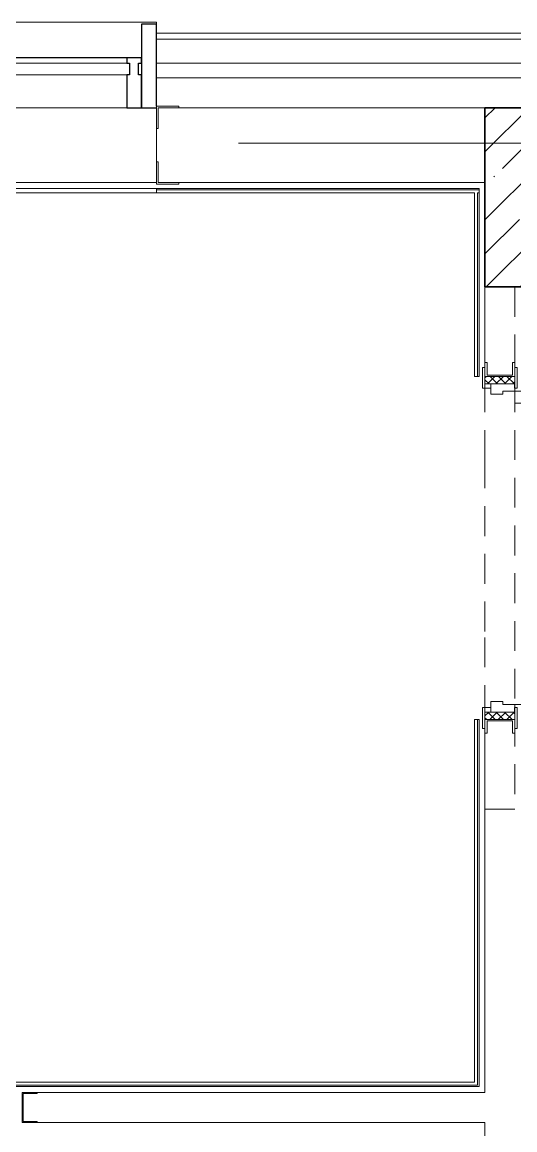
# Model space of a CAD drawing. Header units: millimetres. Extents: x 5993 to 95364, y 94667 to 143522.
# Drawn here: x 45433.8 to 45568.1, y 120793.7 to 121095.8 of the extents above; entities that cross this region are included whole.
import ezdxf

# ---------------------------------------------------------------- set-up
doc = ezdxf.new("R2010")
doc.units = ezdxf.units.MM
for name, pattern in [('200_ШТРИХ_ш1п0_6_', [160, 100, -60]), ('50_200_ШТРИХ_1Т_ш5_п1_п1_', [1400, 1000, -200, 0, -200]), ('Штрих короткий', [300, 150, -150])]:
    doc.linetypes.add(name, pattern=pattern)
for name, color, linetype, lineweight in [('0-2', 7, 'Continuous', 9), ('S-GRID-____-OTLN-1', 7, '50_200_ШТРИХ_1Т_ш5_п1_п1_', 9), ('Двери', 7, 'Continuous', 9), ('Импосты витража', 7, 'Continuous', 9), ('Импосты витража-1', 7, 'Continuous', 25), ('Каркас_Импост', 7, 'Continuous', 13), ('Каркас_Импост-1', 7, 'Continuous', 9), ('Несущие колонны', 7, 'Continuous', 9), ('Несущие колонны-1', 7, 'Continuous', 35), ('Обобщенные модели', 7, 'Continuous', 9), ('Общие ребра', 7, 'Continuous', 9), ('Окна', 7, 'Continuous', 9), ('Остекление-1', 7, 'Continuous', 9), ('Открывание-1', 7, 'Continuous', 9), ('Панель', 7, 'Continuous', 13), ('Перемычка-1', 7, 'Штрих короткий', 9), ('Перемычка_Пунктирные линии-1', 7, '200_ШТРИХ_ш1п0_6_', 9), ('Стены', 7, 'Continuous', 9), ('Стены-1', 7, 'Continuous', 13)]:
    doc.layers.add(name, color=color, linetype=linetype, lineweight=lineweight)

# ---------------------------------------------------------------- blocks, each defined once
blk = doc.blocks.new('Дверь_СКБ_1Ст_Внутренняя_ШЕР - СОШ_Д-13_Дв_1150x2100h_С_У учеников_ душевые _спортблок_-35366400-АИ2_01_План напольных покрытий и плинтусов 1го этажа _Часть 1_')
at = {"layer": 'Двери'}
h = blk.add_hatch(dxfattribs=at)
h.set_pattern_fill('FP_60', color=256, style=0, pattern_type=2)
h.set_pattern_definition([(135, (1726.411, 114.685), (-14.14213562373095, -14.14213562373095), []), (225, (1726.411, 114.685), (14.14213562373095, -14.14213562373095), [])])
h.paths.add_polyline_path([(587.4999999999054, -49.99999999991933), (587.4999999999054, 50.00000000004928), (562.4999999999046, 50.00000000004928), (562.4999999999046, -49.99999999991933)], flags=0)
at = {"layer": 'Каркас_Импост-1'}
h = blk.add_hatch(dxfattribs=at)
h.set_pattern_fill('FP_61', color=256, style=0, pattern_type=2)
h.set_pattern_definition([(45, (-396.384, 114.685), (-14.14213562373095, 14.14213562373095), []), (135, (-396.384, 114.685), (-14.14213562373095, -14.14213562373095), [])])
h.paths.add_polyline_path([(-537.5000000000965, 50.00000000004928), (-562.5000000000973, 50.00000000004928), (-562.5000000000973, -49.99999999995398), (-537.5000000000965, -49.99999999995398)], flags=0)
at = {"layer": 'Каркас_Импост'}
for p, q in [((-522.5000000000047, 57.99999999999704), (-592.500000000005, 57.99999999999704)), ((-592.500000000005, 57.99999999999704), (-592.500000000005, 49.99999999999613)), ((-592.500000000005, 49.99999999999613), (-522.5000000000047, 49.99999999999613)), ((-537.5000000000049, 49.99999999999423), (-562.500000000005, 49.99999999999423)), ((-562.500000000005, 49.99999999999423), (-562.500000000005, -50.00000000000185)), ((-512.500000000007, 50.00000000094766), (-537.500000000007, 50.00000000094766)), ((-537.500000000007, 50.00000000094766), (-537.500000000007, -29.99999999905233)), ((-537.5000000000049, -50.00000000000185), (-537.5000000000049, 49.99999999999423)), ((-522.5000000000047, 49.99999999999613), (-537.5000000000049, 49.99999999999613)), ((-537.5000000000049, 49.99999999999613), (-537.5000000000049, 48.99999999999687)), ((-537.5000000000049, 48.99999999999687), (-522.5000000000047, 48.99999999999687)), ((-522.5000000000047, 49.99999999999613), (-522.5000000000047, 57.99999999999704)), ((-522.5000000000047, 48.99999999999687), (-522.5000000000047, 49.99999999999613)), ((-512.500000000007, 10.0000000009484), (-512.500000000007, 50.00000000094766)), ((537.4999999999924, 50.00000000094766), (537.4999999999924, 10.0000000009484)), ((562.4999999999931, 50.00000000094766), (537.4999999999924, 50.00000000094766)), ((617.4999999999964, 57.99999999998287), (547.499999999996, 57.99999999998287)), ((547.499999999996, 57.99999999998289), (547.499999999996, 49.99999999997168)), ((562.4999999999967, 49.99999999999591), (547.499999999996, 49.99999999999591)), ((547.499999999996, 49.99999999999593), (547.499999999996, 48.99999999999662)), ((547.499999999996, 49.99999999997168), (617.4999999999964, 49.99999999997168)), ((547.499999999996, 48.99999999999662), (562.4999999999967, 48.99999999999662)), ((562.4999999999931, -29.99999999905233), (562.4999999999931, 50.00000000094766)), ((587.4999999999964, 49.99999999999408), (562.4999999999958, 49.99999999999408)), ((562.4999999999958, 49.9999999999941), (562.4999999999958, -49.9999999999718)), ((562.4999999999967, 48.99999999999662), (562.4999999999967, 49.99999999999591)), ((587.4999999999964, -49.99999999997181), (587.4999999999964, 49.99999999999408)), ((617.4999999999964, 49.99999999997168), (617.4999999999964, 57.99999999998287)), ((-502.5000000000077, 10.0000000009484), (-512.500000000007, 10.0000000009484)), ((-502.5000000000077, -29.99999999905233), (-502.5000000000077, 10.0000000009484)), ((537.4999999999924, 10.0000000009484), (527.4999999999918, 10.0000000009484)), ((527.4999999999918, 10.0000000009484), (527.4999999999918, -29.99999999905233)), ((-537.500000000007, -29.99999999905233), (-502.5000000000077, -29.99999999905233)), ((-522.5000000000047, -30.00000000001632), (-537.5000000000049, -30.00000000001632)), ((-537.5000000000049, -30.00000000001632), (-537.5000000000049, -50.00000000000357)), ((-522.5000000000047, -50.00000000000357), (-522.5000000000047, -30.00000000001632)), ((527.4999999999918, -29.99999999905233), (562.4999999999931, -29.99999999905233)), ((562.4999999999967, -30.00000000001656), (547.499999999996, -30.00000000001656)), ((547.499999999996, -30.00000000001656), (547.499999999996, -50.00000000000377)), ((562.4999999999967, -50.00000000000379), (562.4999999999967, -30.00000000001656)), ((-522.5000000000047, -50.00000000000356), (-592.500000000005, -50.00000000000356)), ((-592.500000000005, -50.00000000000356), (-592.500000000005, -57.99999999999862)), ((-592.500000000005, -57.99999999999862), (-522.5000000000047, -57.99999999999862)), ((-562.500000000005, -50.00000000000185), (-537.5000000000049, -50.00000000000185)), ((-537.5000000000049, -50.00000000000357), (-522.5000000000047, -50.00000000000357)), ((-522.5000000000047, -57.99999999999862), (-522.5000000000047, -50.00000000000356)), ((547.499999999996, -50.00000000000377), (562.4999999999967, -50.00000000000377)), ((617.499999999996, -50.00000000000406), (547.4999999999957, -50.00000000000406)), ((547.4999999999957, -50.00000000000406), (547.4999999999957, -58.00000000001143)), ((547.4999999999957, -58.00000000001143), (617.499999999996, -58.00000000001143)), ((562.4999999999958, -49.9999999999718), (587.4999999999964, -49.9999999999718)), ((617.499999999996, -58.00000000001145), (617.499999999996, -50.00000000000406))]:
    blk.add_line(p, q, dxfattribs=at)
at = {"layer": 'Открывание-1'}
blk.add_arc((-512.4999999999969, 50.00000000094656), 1049.99999999999, 359.9999999999996, 90.00000000000105, dxfattribs=at)
at = {"layer": 'Панель'}
for p, q in [((-512.5000000000149, 1100.000000000936), (-512.5000000000097, 50.00000000093574)), ((-472.5000000000149, 1100.000000000936), (-512.5000000000149, 1100.000000000936)), ((-472.5000000000097, 50.00000000093601), (-472.5000000000149, 1100.000000000936)), ((-512.5000000000097, 50.00000000093574), (-472.5000000000097, 50.00000000093574))]:
    blk.add_line(p, q, dxfattribs=at)
blk = doc.blocks.new('BSC_Колонна _Прямоугольная - 600х600-V76-АИ2_01_План напольных покрытий и плинтусов 1го этажа _Часть 1_')
at = {"layer": 'Несущие колонны'}
h = blk.add_hatch(dxfattribs=at)
h.set_pattern_fill('FP_108', color=256, style=0, pattern_type=2)
h.set_pattern_definition([(45, (-48550, -87200), (-114.0492527375783, 114.0492527375783), []), (45, (-48435.95099999999, -87200), (-114.0492527375783, 114.0492527375783), [201.613, -40.323, 3.353, -36.97])])
h.paths.add_polyline_path([(-299.9999999999491, -299.9999999998993), (300.0000000000531, -299.9999999998906), (300.0000000000531, 300.0000000001029), (-299.9999999999578, 300.0000000001029)], flags=0)
at = {"layer": 'Несущие колонны-1'}
for p, q in [((300, 299.9999999999999), (-300.0000000000002, 299.9999999999999)), ((-300.0000000000001, 299.9999999999993), (-299.9999999999954, -299.9999999999999)), ((299.9999999999998, -299.999999999992), (299.9999999999998, 299.9999999999999)), ((-299.9999999999954, -299.9999999999999), (299.9999999999998, -299.999999999992))]:
    blk.add_line(p, q, dxfattribs=at)
blk = doc.blocks.new('Проем_Дверь_Прямоугольный - 1800х2700h_оконные проемы-28620215-АИ2_01_План напольных покрытий и плинтусов 1го этажа _Часть 1_')
at = {"layer": 'Перемычка-1'}
for p, q in [((899.9999999999917, 125.0000000009615), (-900.0000000000082, 125.0000000009615)), ((899.9999999999917, -125), (-900.0000000000082, -125))]:
    blk.add_line(p, q, dxfattribs=at)
blk = doc.blocks.new('PNS_Панель прямоугольная1 - Нр_Стекло - 40мм-25259299-АИ2_01_План напольных покрытий и плинтусов 1го этажа _Часть 1_')
at = {"layer": 'Остекление-1'}
for p, q in [((-387.4999999999969, 39.99999999999774), (387.4999999999974, 39.99999999999774)), ((-397.5000000000045, -2.263023102244688e-12), (397.5000000000034, -2.263023102244688e-12)), ((387.4999999999974, -2.263023102244688e-12), (-387.5000000000012, -2.263023102244688e-12))]:
    blk.add_line(p, q, dxfattribs=at)
blk = doc.blocks.new('Прямоугольный импост - Импост структурный с накладкой - 150мм-25647642-АИ2_01_План напольных покрытий и плинтусов 1го этажа _Часть 1_')
at = {"layer": 'Импосты витража'}
for p, q in [((103600.000000001, 79474.99999999772), (103600.000000001, 80249.99999999772)), ((103767.000000001, 79474.99999999772), (103767.000000001, 80249.99999999772))]:
    blk.add_line(p, q, dxfattribs=at)
blk = doc.blocks.new('Прямоугольный импост - Импост структурный с накладкой - 150мм-25647644-АИ2_01_План напольных покрытий и плинтусов 1го этажа _Часть 1_')
at = {"layer": 'Импосты витража-1'}
for p, q in [((-25.00000000000298, 0), (-25.00000000000298, 16.99999999999613)), ((-25.00000000000298, 16.99999999999613), (25.00000000000298, 16.99999999999613)), ((-14.99999999999659, 0), (-25.00000000000298, 0)), ((-14.99999999999659, -40.00000000000824), (-14.99999999999659, 0)), ((25.00000000000298, 0), (14.99999999999659, 0)), ((14.99999999999659, 0), (14.99999999999659, -40.00000000000824)), ((25.00000000000298, 16.99999999999613), (25.00000000000298, 0)), ((-25.00000000000298, -150.0000000000005), (-25.00000000000298, -40.00000000000824)), ((-25.00000000000298, -40.00000000000824), (-14.99999999999659, -40.00000000000824)), ((14.99999999999659, -40.00000000000824), (25.00000000000298, -40.00000000000824)), ((25.00000000000298, -40.00000000000824), (25.00000000000298, -150.0000000000005)), ((25.00000000000298, -150.0000000000005), (-25.00000000000298, -150.0000000000005))]:
    blk.add_line(p, q, dxfattribs=at)
blk = doc.blocks.new('Прямоугольный импост - Откос НВФ_50х280 мм-25993838-АИ2_01_План напольных покрытий и плинтусов 1го этажа _Часть 1_')
at = {"layer": 'Импосты витража-1'}
for p, q in [((0, 130.0000000000051), (-49.99999999999729, 130.0000000000051)), ((-49.99999999999729, 130.0000000000051), (-49.99999999999729, -150.0000000000005)), ((0, -144.0000000005542), (0, 130.0000000000051)), ((-49.99999999999729, -150.0000000000005), (0, -150.0000000000005))]:
    blk.add_line(p, q, dxfattribs=at)
blk = doc.blocks.new('Фахверк_СКБ_Уголок - 250_3520-27500975-АИ2_01_План напольных покрытий и плинтусов 1го этажа _Часть 1_')
at = {"layer": 'Обобщенные модели'}
for p, q in [((199.9999999999932, 181.0000000000102), (124.9999999999923, 181.0000000000102)), ((124.9999999999923, 181.0000000000102), (124.9999999999923, 106.0000000000104)), ((130.9999999999934, 106.0000000000104), (130.9999999999934, 175.0000000000097)), ((130.9999999999934, 175.0000000000097), (199.9999999999932, 175.0000000000097)), ((199.9999999999932, 175.0000000000097), (199.9999999999932, 181.0000000000102)), ((124.9999999999923, 106.0000000000104), (130.9999999999934, 106.0000000000104)), ((130.9999999999925, -5.999999999986928), (124.9999999999923, -5.999999999986928)), ((124.9999999999923, -5.999999999986928), (124.9999999999923, -80.99999999998717)), ((130.9999999999925, -74.99999999998667), (130.9999999999925, -5.999999999986928)), ((124.9999999999923, -80.99999999998717), (199.9999999999924, -80.99999999998717)), ((199.9999999999924, -74.99999999998667), (130.9999999999925, -74.99999999998667)), ((199.9999999999924, -80.99999999998717), (199.9999999999924, -74.99999999998667))]:
    blk.add_line(p, q, dxfattribs=at)
blk = doc.blocks.new('АР_Перемычка - АР_Перемычка-V188-АИ2_01_План напольных покрытий и плинтусов 1го этажа _Часть 1_')
at = {"layer": 'Обобщенные модели'}
blk.add_line((-300.0000000000002, -49.9999999999935), (-299.0000000000001, -49.9999999999935), dxfattribs=at)
at = {"layer": 'Перемычка_Пунктирные линии-1'}
for p, q in [((-300.0000000000002, 50.00000000000646), (1450.000000000003, 50.00000000000646)), ((-300.0000000000002, -49.9999999999935), (-300.0000000000002, 50.00000000000646)), ((1450.000000000003, 50.00000000000646), (1450.000000000003, -49.9999999999935)), ((-300.0000000000002, -49.9999999999935), (275.0000000000005, -49.9999999999935)), ((275.0000000000005, -49.9999999999935), (874.9999999999942, -49.9999999999935)), ((874.9999999999942, -49.9999999999935), (1450.000000000003, -49.9999999999935))]:
    blk.add_line(p, q, dxfattribs=at)
blk = doc.blocks.new('154_Фахверк_СКБ_Швеллер - Тип_100_4830-28143655-АИ2_01_План напольных покрытий и плинтусов 1го этажа _Часть 1_')
at = {"layer": 'Обобщенные модели'}
for p, q in [((174.9999999999923, 50.00000000000986), (124.9999999999923, 50.00000000000986)), ((124.9999999999923, 50.00000000000986), (124.9999999999923, -49.99999999999013)), ((127.9999999999923, 47.00000000000985), (174.9999999999923, 47.00000000000985)), ((127.9999999999923, -46.99999999999012), (127.9999999999923, 47.00000000000985)), ((174.9999999999923, 47.00000000000985), (174.9999999999923, 50.00000000000986)), ((124.9999999999923, -49.99999999999013), (174.9999999999923, -49.99999999999013)), ((174.9999999999923, -46.99999999999012), (127.9999999999923, -46.99999999999012)), ((174.9999999999923, -49.99999999999013), (174.9999999999923, -46.99999999999012))]:
    blk.add_line(p, q, dxfattribs=at)
blk = doc.blocks.new('154_Стойка_СКБ_Швеллер - СМ-2230_100-28218823-АИ2_01_План напольных покрытий и плинтусов 1го этажа _Часть 1_')
at = {"layer": 'Обобщенные модели'}
for p, q in [((129.4999999999923, 42.40000000000987), (170.9999999999923, 42.40000000000987)), ((129.4999999999923, -42.39999999999011), (129.4999999999923, 42.40000000000987)), ((170.9999999999923, 50.00000000000988), (154.9999999999709, 50.00000000000988)), ((170.9999999999923, 42.40000000000987), (170.9999999999923, 50.00000000000988)), ((170.9999999999923, -42.39999999999011), (129.4999999999923, -42.39999999999011)), ((154.9999999999709, -49.9999999999901), (170.9999999999923, -49.9999999999901)), ((170.9999999999923, -49.9999999999901), (170.9999999999923, -42.39999999999011))]:
    blk.add_line(p, q, dxfattribs=at)
blk = doc.blocks.new('Отлив_СКБ - Отлив витража_120_НВФ-31885689-АИ2_01_План напольных покрытий и плинтусов 1го этажа _Часть 1_')
at = {"layer": 'Окна'}
for p, q in [((6.226485993465758e-12, 113.000000001342), (6.226485993465758e-12, 119.999999999992)), ((1799.99999999987, 119.9999999999919), (6.226485993465758e-12, 119.9999999999919)), ((1799.99999999987, 119.999999999992), (1799.99999999987, 113.0000000012636)), ((50.00000000001786, 1.999999999997927), (1749.999999999503, 1.999999999997927))]:
    blk.add_line(p, q, dxfattribs=at)

msp = doc.modelspace()

# ---------------------------------------------------------------- linework, layer by layer
at = {"layer": 'S-GRID-____-OTLN-1', "color": 251, "ltscale": 0.6, "true_color": 0x636466}
msp.add_line((50293.30950994242, 121062.8369881515), (41443.96669787401, 121062.8369881515), dxfattribs=at)
at = {"layer": 'Общие ребра'}
for p, q in [((45470.46807796319, 121091.2000475999), (45608.84042134437, 121091.2000475999)), ((45608.84042134437, 121091.2000475999), (45470.46807796319, 121091.2000475999)), ((45470.46807796319, 121084.6884079113), (45608.84042134437, 121084.6884079113)), ((45470.46807796319, 121080.618633106), (45608.84042134437, 121080.618633106)), ((45560.00312368044, 121072.4790834953), (45476.57274017119, 121072.4790834953)), ((45476.57274017119, 121072.4790834953), (45560.00312368044, 121072.4790834953)), ((45558.37521375829, 121050.095322066), (45470.46807796319, 121050.095322066)), ((45557.96823627775, 121049.281367105), (45558.37521375829, 121049.281367105)), ((45557.96823627775, 120999.2231369994), (45557.96823627775, 121049.281367105)), ((45558.37521375829, 121049.281367105), (45557.96823627775, 121049.281367105)), ((45557.96823627775, 120806.7227887073), (45557.96823627775, 120905.6183164768)), ((45277.96772967107, 120805.9088337463), (45557.96823627775, 120805.9088337463)), ((45557.96823627775, 120806.7227887073), (45557.96823627775, 120805.9088337463))]:
    msp.add_line(p, q, dxfattribs=at)
at = {"layer": 'Стены'}
for p, q in [((45470.46807796319, 121052.1302094687), (45323.95618497134, 121052.1302094687)), ((45323.95618497134, 121050.5022995466), (45470.46807796319, 121050.5022995466)), ((45470.46807796319, 121049.281367105), (45323.95618497134, 121049.281367105))]:
    msp.add_line(p, q, dxfattribs=at)
at = {"layer": 'Стены-1'}
for p, q in [((45608.84042134437, 121092.827957522), (45470.46807796319, 121092.827957522)), ((45470.46807796319, 121092.827957522), (45470.46807796319, 121091.2000475999)), ((45470.46807796319, 121091.2000475999), (45470.46807796319, 121072.967456472)), ((45470.46807796319, 121066.862794264), (45470.46807796319, 121057.7464987)), ((45558.37521375829, 121050.5022995466), (45470.46807796319, 121050.5022995466)), ((45470.46807796319, 121050.5022995466), (45470.46807796319, 121049.281367105)), ((45476.57274017119, 121052.1302094687), (45560.00312368044, 121052.1302094687)), ((45558.37521375829, 121049.281367105), (45558.37521375829, 121050.5022995466)), ((45470.46807796319, 121049.281367105), (45557.1542813167, 121049.281367105)), ((45557.1542813167, 121049.281367105), (45557.1542813167, 120999.2231369994)), ((45558.37521375829, 120999.2231369994), (45558.37521375829, 121049.281367105)), ((45560.00312368044, 121023.6417858314), (45560.00312368044, 121002.9673298203)), ((45557.1542813167, 120999.2231369994), (45558.37521375829, 120999.2231369994)), ((45557.1542813167, 120905.6183164768), (45557.1542813167, 120806.7227887073)), ((45558.37521375829, 120905.6183164768), (45557.1542813167, 120905.6183164768)), ((45558.37521375829, 120806.7227887073), (45558.37521375829, 120905.6183164768)), ((45560.00312368044, 120901.8741236559), (45560.00312368044, 120803.8739463436)), ((45557.1542813167, 120806.7227887073), (45277.96772967107, 120806.7227887074)), ((45277.96772967107, 120805.5018562657), (45558.37521375829, 120805.5018562657)), ((45558.37521375829, 120805.9088337463), (45558.37521375829, 120806.7227887073)), ((45558.37521375829, 120805.5018562657), (45558.37521375829, 120805.9088337463)), ((45560.00312368044, 120803.8739463436), (45437.90987952054, 120803.8739463436)), ((45437.90987952054, 120795.734396733), (45560.00312368044, 120795.734396733)), ((45560.00312368044, 120795.734396733), (45560.00312368044, 120767.2459730957))]:
    msp.add_line(p, q, dxfattribs=at)

# ---------------------------------------------------------------- block references
at = {"layer": '0-2', "xscale": 0.08139549610658335, "yscale": 0.08139549610658335, "zscale": 0.08139549610658335}
for name, p in [('Отлив_СКБ - Отлив витража_120_НВФ-31885689-АИ2_01_План напольных покрытий и плинтусов 1го этажа _Часть 1_', (45323.95618497148, 121086.0721313449)), ('Прямоугольный импост - Откос НВФ_50х280 мм-25993838-АИ2_01_План напольных покрытий и плинтусов 1го этажа _Часть 1_', (45470.46807796328, 121084.6884079112)), ('Фахверк_СКБ_Уголок - 250_3520-27500975-АИ2_01_План напольных покрытий и плинтусов 1го этажа _Часть 1_', (45460.29364094988, 121058.2348716767)), ('BSC_Колонна _Прямоугольная - 600х600-V76-АИ2_01_План напольных покрытий и плинтусов 1го этажа _Часть 1_', (45584.42177251242, 121048.0604346634)), ('154_Фахверк_СКБ_Швеллер - Тип_100_4830-28143655-АИ2_01_План напольных покрытий и плинтусов 1го этажа _Часть 1_', (45423.66566770189, 120799.8041715383))]:
    msp.add_blockref(name, p, dxfattribs=at)
for name, p, rotation in [('Прямоугольный импост - Импост структурный с накладкой - 150мм-25647642-АИ2_01_План напольных покрытий и плинтусов 1го этажа _Часть 1_', (51931.23558142316, 112639.9056868531), 90), ('PNS_Панель прямоугольная1 - Нр_Стекло - 40мм-25259299-АИ2_01_План напольных покрытий и плинтусов 1го этажа _Часть 1_', (45430.78777361132, 121084.6884079112), 180), ('Проем_Дверь_Прямоугольный - 1800х2700h_оконные проемы-28620215-АИ2_01_План напольных покрытий и плинтусов 1го этажа _Часть 1_', (45397.21213146727, 121062.304646482), 180), ('АР_Перемычка - АР_Перемычка-V188-АИ2_01_План напольных покрытий и плинтусов 1го этажа _Часть 1_', (45564.07289848576, 120999.2231369994), 269.9999999999999), ('Дверь_СКБ_1Ст_Внутренняя_ШЕР - СОШ_Д-13_Дв_1150x2100h_С_У учеников_ душевые _спортблок_-35366400-АИ2_01_План напольных покрытий и плинтусов 1го этажа _Часть 1_', (45564.07289848576, 120953.4381704394), 269.9999999999999), ('154_Стойка_СКБ_Швеллер - СМ-2230_100-28218823-АИ2_01_План напольных покрытий и плинтусов 1го этажа _Часть 1_', (45564.07289848576, 120989.0486999861), 89.99999999999993), ('154_Стойка_СКБ_Швеллер - СМ-2230_100-28218823-АИ2_01_План напольных покрытий и плинтусов 1го этажа _Часть 1_', (45564.07289848576, 120915.7927534901), 269.9999999999999)]:
    msp.add_blockref(name, p, dxfattribs=dict(at, rotation=rotation))
at = {"layer": '0-2', "extrusion": (0, 0, -1), "xscale": 0.08139549610658335, "yscale": 0.08139549610658335, "zscale": 0.08139549610658335}
msp.add_blockref('Прямоугольный импост - Импост структурный с накладкой - 150мм-25647644-АИ2_01_План напольных покрытий и плинтусов 1го этажа _Часть 1_', (-45464.36341575527, 121084.6884079112), dxfattribs=at)

doc.saveas('drawing.dxf')
